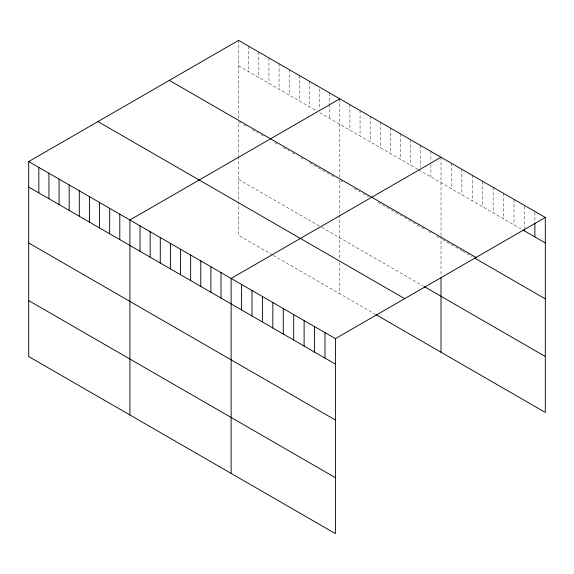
<?xml version="1.0" encoding="UTF-8"?>
<svg xmlns="http://www.w3.org/2000/svg" width="574" height="574" viewBox="0 0 574 574"><rect width="100%" height="100%" fill="white"/><g stroke="black" fill="none" stroke-linecap="round" stroke-linejoin="round"><path stroke-width="0.43" stroke-dasharray="2.87 2.15" d="M238.59 40.388L238.59 118.352M238.59 65.867L316.669 110.94M417.886 169.38L319.567 112.612L319.567 109.978M418.611 169.796L522.211 229.607M240.764 123.051L238.59 121.796L238.59 155.489M243.656 124.716L247.99 127.22M252.33 129.724L258.113 133.068M261.005 134.739L263.172 135.988M274.738 142.668L279.079 145.172M283.42 147.676L289.203 151.012M292.094 152.684L294.261 153.94M300.769 157.692L302.936 158.948M309.443 162.7L334.025 176.892M340.533 180.652L342.7 181.901M354.266 188.581L360.049 191.917M362.94 193.589L368.723 196.925M378.123 202.357L425.836 229.901M428.728 231.573L430.902 232.822M436.685 236.165L441.019 238.669M442.511 239.53L461.876 250.709M462.622 251.139L472.302 256.729M238.59 179.425L319.567 226.17M321.734 227.426L423.669 286.275M272.571 254.978L238.59 235.354L238.59 202.658M273.296 255.394L375.231 314.243M534.875 212.323L534.875 221.98M524.442 206.296L524.442 228.265M514.017 199.4L514.017 224.879M503.585 193.381L503.585 218.859M493.159 187.361L493.159 212.839M482.734 181.341L482.734 206.819M472.302 175.321L472.302 200.792M461.876 169.294L461.876 194.773M451.451 163.274L451.451 188.753M441.019 157.254L441.019 235.225M441.019 236.086L441.019 275.9M430.902 151.414L430.902 161.079M430.902 164.587L430.902 176.892M420.778 145.566L420.778 167.536M410.654 139.726L410.654 165.204M400.537 133.886L400.537 159.357M390.413 128.038L390.413 153.516M380.289 122.197L380.289 147.676M370.173 116.35L370.173 141.828M360.049 110.509L360.049 135.988M349.925 104.662L349.925 130.14M339.808 98.821L339.808 177.653M339.808 180.229L339.808 213.923M339.808 214.805L339.808 259.369M339.808 262.813L339.808 293.795M329.684 92.981L329.684 103.521M329.684 104.396L329.684 118.452M319.567 88.891L319.567 109.096M309.443 81.293L309.443 106.771M299.319 75.445L299.319 100.924M289.203 69.605L289.203 95.083M279.079 63.757L279.079 89.235M268.955 57.917L268.955 83.395M258.838 52.076L258.838 77.555M248.714 46.229L248.714 71.707M238.59 156.372L238.59 201.797"/><path stroke-width="0.86" d="M28.7 161.567L335.41 338.646L335.41 533.612L28.7 356.54L28.7 161.567L238.59 40.388L545.3 217.46L545.3 412.433L375.956 314.66M339.808 98.821L129.911 220L129.911 414.973M441.019 157.254L231.128 278.44L231.128 473.406M335.41 338.646L545.3 217.46M522.957 230.038L545.3 242.938M169.33 80.374L476.033 257.453M474.54 258.02L545.3 298.875M424.394 286.691L545.3 356.497M97.967 121.58L404.67 298.652M28.7 187.045L335.41 364.117M28.7 242.974L335.41 420.053M28.7 300.604L335.41 477.683M534.875 222.863L534.875 236.918M524.442 229.141L524.442 230.899M441.019 277.68L441.019 352.228M324.977 332.619L324.977 358.097M314.552 326.599L314.552 352.077M304.12 320.579L304.12 346.057M293.694 314.559L293.694 340.038M283.269 308.539L283.269 334.018M272.837 302.52L272.837 327.998M262.411 296.5L262.411 321.978M251.986 290.48L251.986 315.958M241.554 284.46L241.554 309.938M221.004 272.593L221.004 298.071M210.88 266.752L210.88 292.231M200.764 260.905L200.764 286.383M190.64 255.064L190.64 280.543M180.523 249.216L180.523 274.695M170.399 243.376L170.399 268.854M160.275 237.536L160.275 263.007M150.158 231.688L150.158 257.166M140.034 225.847L140.034 251.326M119.794 214.159L119.794 239.638M109.67 208.312L109.67 233.79M99.546 202.471L99.546 227.95M89.429 196.631L89.429 222.109M79.305 190.783L79.305 216.262M69.189 184.943L69.189 210.421M59.065 179.095L59.065 204.574M48.941 173.255L48.941 198.733M38.824 167.407L38.824 192.886"/></g></svg>
